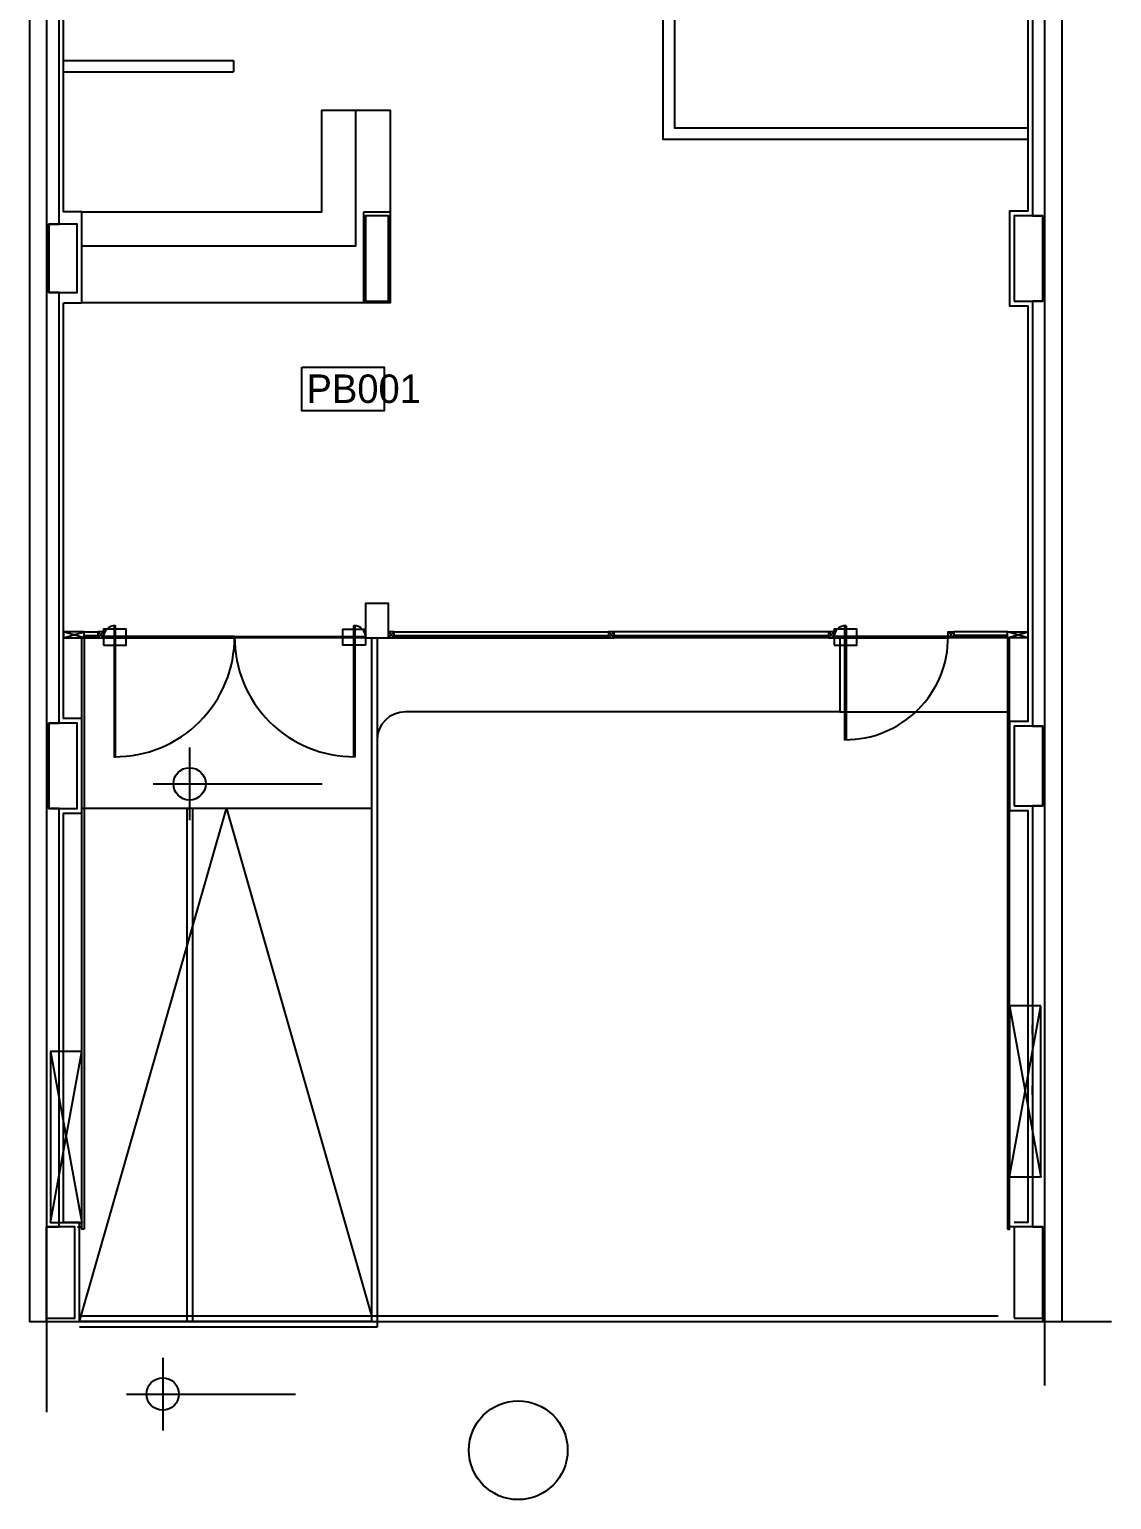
# Model space of a CAD drawing. Header units: millimetres. Extents: x 1473.7 to 1568.7, y 1808.4 to 1881.8.
# Drawn here: x 1489.93 to 1499.42, y 1845.89 to 1858.79 of the extents above; entities that cross this region are included whole.
import ezdxf

# ---------------------------------------------------------------- set-up
doc = ezdxf.new("R2010")
doc.units = ezdxf.units.MM
doc.layers.get('0').update_dxf_attribs({"linetype": 'CONTINUOUS'})
for name, color, linetype in [('0-COTAS-NIVEL', 8, 'CONTINUOUS'), ('0-OBSERVACIONES', 6, 'CONTINUOUS'), ('AR - CARPINTERIA BLINDEX', 150, 'CONTINUOUS'), ('AR - EQUIPA FIJO', 9, 'CONTINUOUS'), ('AR - OBSERVACIONES', 51, 'CONTINUOUS'), ('AR - PROYECCION 1', 2, 'CONTINUOUS'), ('AR - REVOQUE', 8, 'CONTINUOUS'), ('AR - TABIQUE DURLOCK', 2, 'CONTINUOUS'), ('AR - VISTA 1', 8, 'CONTINUOUS'), ('COTAS', 181, 'CONTINUOUS'), ('ES - LINEA OFICIAL', 6, 'CONTINUOUS'), ('ES-COLUMNAS', 5, 'CONTINUOUS'), ('TEXTO', 7, 'CONTINUOUS')]:
    doc.layers.add(name, color=color, linetype=linetype)

# ---------------------------------------------------------------- blocks, each defined once
blk = doc.blocks.new('NIVEL')
at = {"layer": '0-COTAS-NIVEL'}
for p, q in [((0, 0.19519), (0, -0.19519)), ((-0.19519, 0), (0.711572, 0))]:
    blk.add_line(p, q, dxfattribs=at)
blk.add_circle((0, 0), 0.086751, dxfattribs=at)

msp = doc.modelspace()

# ---------------------------------------------------------------- linework, layer by layer
for p, q in [((1490.22825, 1858.518462), (1491.717859, 1858.518462)), ((1491.717859, 1858.518462), (1491.717859, 1858.418462)), ((1490.22825, 1858.418462), (1491.717859, 1858.418462))]:
    msp.add_line(p, q)
at = {"color": 4}
for p, q in [((1491.30825, 1851.953528), (1491.30825, 1847.453528)), ((1491.35825, 1851.953528), (1491.35825, 1847.453528))]:
    msp.add_line(p, q, dxfattribs=at)
for points in [[(1490.40825, 1848.263528), (1490.38825, 1848.263528), (1490.38825, 1853.453528), (1490.40825, 1853.453528)], [(1498.50825, 1848.263528), (1498.52825, 1848.263528), (1498.52825, 1853.453528), (1498.50825, 1853.453528)], [(1498.80325, 1850.223528), (1498.52825, 1850.223528), (1498.52825, 1848.723528), (1498.80325, 1848.723528)], [(1490.38825, 1849.823528), (1490.11325, 1849.823528), (1490.11325, 1848.323528), (1490.38825, 1848.323528)]]:
    msp.add_lwpolyline(points, close=True)
for points in [[(1498.52825, 1848.723528), (1498.80325, 1850.223528)], [(1498.52825, 1850.223528), (1498.80325, 1848.723528)], [(1490.11325, 1848.323528), (1490.38825, 1849.823528)], [(1490.11325, 1849.823528), (1490.38825, 1848.323528)], [(1490.350693, 1848.283528), (1490.38825, 1848.283528)], [(1498.56825, 1848.283528), (1498.52825, 1848.283528)]]:
    msp.add_lwpolyline(points)
at = {"layer": '0-OBSERVACIONES'}
msp.add_lwpolyline([(1492.928249, 1851.953528), (1490.38825, 1851.953528)], dxfattribs=at)
msp.add_circle((1494.216747, 1846.324279), 0.433432, dxfattribs=at)
at = {"layer": 'AR - CARPINTERIA BLINDEX'}
for points in [[(1490.22825, 1853.453528), (1490.40825, 1853.453528), (1490.40825, 1853.503528), (1490.22825, 1853.503528)], [(1490.528278, 1853.463528), (1490.40825, 1853.463528), (1490.40825, 1853.473528), (1490.528278, 1853.473528)], [(1490.528278, 1853.453528), (1490.578278, 1853.453528), (1490.578278, 1853.503528), (1490.528278, 1853.503528)], [(1490.578278, 1853.388528), (1490.778278, 1853.388528), (1490.778278, 1853.528528), (1490.578278, 1853.528528)], [(1490.6733, 1853.558551), (1490.6733, 1852.408579), (1490.6833, 1852.408579), (1490.6833, 1853.558551)], [(1492.87825, 1853.388528), (1492.67825, 1853.388528), (1492.67825, 1853.528528), (1492.87825, 1853.528528)], [(1492.783199, 1853.558551), (1492.783199, 1852.408579), (1492.773199, 1852.408579), (1492.773199, 1853.558551)], [(1493.078249, 1853.453528), (1493.128249, 1853.453528), (1493.128249, 1853.503528), (1493.078249, 1853.503528)], [(1495.008249, 1853.463528), (1493.128249, 1853.463528), (1493.128249, 1853.473528), (1495.008249, 1853.473528)], [(1495.008249, 1853.453528), (1495.058249, 1853.453528), (1495.058249, 1853.503528), (1495.008249, 1853.503528)], [(1496.938249, 1853.463528), (1495.058249, 1853.463528), (1495.058249, 1853.473528), (1496.938249, 1853.473528)], [(1496.938249, 1853.453528), (1496.988249, 1853.453528), (1496.988249, 1853.503528), (1496.938249, 1853.503528)], [(1496.988249, 1853.388528), (1497.188249, 1853.388528), (1497.188249, 1853.528528), (1496.988249, 1853.528528)], [(1497.093249, 1853.558528), (1497.093249, 1852.558528), (1497.083249, 1852.558528), (1497.083249, 1853.558528)], [(1498.038249, 1853.453528), (1497.988249, 1853.453528), (1497.988249, 1853.503528), (1498.038249, 1853.503528)], [(1498.038249, 1853.463528), (1498.50825, 1853.463528), (1498.50825, 1853.473528), (1498.038249, 1853.473528)], [(1498.68825, 1853.453528), (1498.50825, 1853.453528), (1498.50825, 1853.503528), (1498.68825, 1853.503528)], [(1490.578278, 1853.453528), (1491.72825, 1853.453528), (1491.72825, 1853.463528), (1490.578278, 1853.463528)], [(1492.878222, 1853.453528), (1491.72825, 1853.453528), (1491.72825, 1853.463528), (1492.878222, 1853.463528)], [(1496.988249, 1853.453528), (1497.988249, 1853.453528), (1497.988249, 1853.463528), (1496.988249, 1853.463528)]]:
    msp.add_lwpolyline(points, close=True, dxfattribs=at)
for points in [[(1490.40825, 1853.453528), (1490.22825, 1853.503528)], [(1490.22825, 1853.453528), (1490.40825, 1853.503528)], [(1490.40825, 1853.503528), (1490.528278, 1853.503528)], [(1490.578278, 1853.453528), (1490.528278, 1853.503528)], [(1490.528278, 1853.453528), (1490.578278, 1853.503528)], [(1493.128249, 1853.453528), (1493.078249, 1853.503528)], [(1493.078249, 1853.453528), (1493.128249, 1853.503528)], [(1493.128249, 1853.503528), (1495.008249, 1853.503528)], [(1495.058249, 1853.453528), (1495.008249, 1853.503528)], [(1495.008249, 1853.453528), (1495.058249, 1853.503528)], [(1496.938249, 1853.503528), (1495.058249, 1853.503528)], [(1496.988249, 1853.453528), (1496.938249, 1853.503528)], [(1496.938249, 1853.453528), (1496.988249, 1853.503528)], [(1497.988249, 1853.453528), (1498.038249, 1853.503528)], [(1498.038249, 1853.453528), (1497.988249, 1853.503528)], [(1498.50825, 1853.503528), (1498.038249, 1853.503528)], [(1498.50825, 1853.453528), (1498.68825, 1853.503528)], [(1498.68825, 1853.453528), (1498.50825, 1853.503528)], [(1490.40825, 1853.453528), (1490.528278, 1853.453528)], [(1490.6833, 1853.458528), (1490.6733, 1853.458528)], [(1490.6783, 1853.463528), (1490.6783, 1853.453528)], [(1492.77325, 1853.458528), (1492.78325, 1853.458528)], [(1492.77825, 1853.463528), (1492.77825, 1853.453528)], [(1493.128249, 1853.453528), (1495.008249, 1853.453528)], [(1496.938249, 1853.453528), (1495.058249, 1853.453528)], [(1497.093249, 1853.458528), (1497.083249, 1853.458528)], [(1497.088249, 1853.463528), (1497.088249, 1853.453528)], [(1498.50825, 1853.453528), (1498.038249, 1853.453528)]]:
    msp.add_lwpolyline(points, dxfattribs=at)
for centre, radius, start, end in [((1490.678278, 1853.458528), 0.1, 87.134016, 182.865984), ((1492.77825, 1853.458528), 0.1, 357.134016, 92.865984), ((1497.088249, 1853.458528), 0.1, 87.134016, 182.865984), ((1490.6783, 1853.458528), 1.049949, 269.727149, 0.272851), ((1492.778199, 1853.458528), 1.049949, 179.727149, 270.272851), ((1497.088249, 1853.458528), 0.9, 269.681688, 0.318312)]:
    msp.add_arc(centre, radius, start, end, dxfattribs=at)
at = {"layer": 'AR - EQUIPA FIJO'}
for points in [[(1490.38825, 1856.891075), (1492.79325, 1856.891075), (1492.79325, 1858.082092), (1493.09325, 1858.082092), (1493.09325, 1857.191075)], [(1490.38825, 1857.191075), (1492.49325, 1857.191075), (1492.49325, 1858.082092), (1492.79325, 1858.082092)], [(1492.86325, 1856.391075), (1490.38825, 1856.391075)]]:
    msp.add_lwpolyline(points, dxfattribs=at)
at = {"layer": 'AR - OBSERVACIONES'}
for points in [[(1489.92825, 1878.933528), (1489.92825, 1847.453528), (1490.07825, 1847.453528), (1490.07825, 1847.453528), (1490.07825, 1847.453528), (1490.07825, 1847.453528), (1490.078251, 1848.283528), (1490.18825, 1848.283528), (1490.18825, 1851.953528), (1490.09825, 1851.953528), (1490.09825, 1852.703528), (1490.18825, 1852.703528), (1490.18825, 1856.481075), (1490.09825, 1856.481075), (1490.09825, 1857.081075), (1490.18825, 1857.081075), (1490.18825, 1860.968462)], [(1489.92825, 1878.933528), (1489.92825, 1847.453528), (1490.07825, 1847.453528), (1490.07825, 1847.453528), (1490.07825, 1847.453528), (1490.07825, 1847.453528), (1490.078251, 1848.283528), (1490.18825, 1848.283528), (1490.18825, 1851.953528), (1490.09825, 1851.953528), (1490.09825, 1852.703528), (1490.18825, 1852.703528), (1490.18825, 1856.481075), (1490.09825, 1856.481075), (1490.09825, 1857.081075), (1490.18825, 1857.081075), (1490.18825, 1860.968462)], [(1498.72825, 1856.406075), (1498.72825, 1852.678528), (1498.81825, 1852.678528), (1498.81825, 1851.978528), (1498.72825, 1851.978528), (1498.72825, 1848.283528), (1498.81825, 1848.283528), (1498.818251, 1847.553528), (1498.818251, 1847.553528), (1498.818251, 1847.453528), (1498.818251, 1847.453528), (1498.98825, 1847.453528), (1498.98825, 1878.933528)], [(1498.72825, 1856.406075), (1498.72825, 1852.678528), (1498.81825, 1852.678528), (1498.81825, 1851.978528), (1498.72825, 1851.978528), (1498.72825, 1848.283528), (1498.81825, 1848.283528), (1498.818251, 1847.553528), (1498.818251, 1847.553528), (1498.818251, 1847.453528), (1498.818251, 1847.453528), (1498.98825, 1847.453528), (1498.98825, 1878.933528)], [(1498.72825, 1861.068462), (1498.72825, 1857.156075), (1498.81825, 1857.156075), (1498.81825, 1856.406075), (1498.72825, 1856.406075)], [(1498.72825, 1861.068462), (1498.72825, 1857.156075), (1498.81825, 1857.156075), (1498.81825, 1856.406075), (1498.72825, 1856.406075)], [(1490.18825, 1849.975225), (1490.18825, 1850.053403)], [(1490.18825, 1849.975225), (1490.18825, 1850.053403)], [(1498.72825, 1849.975225), (1498.72825, 1850.053403)], [(1498.72825, 1849.441908), (1498.72825, 1849.520087)]]:
    msp.add_lwpolyline(points, dxfattribs=at)
at = {"layer": 'AR - PROYECCION 1'}
msp.add_lwpolyline([(1490.36825, 1847.503528), (1498.42825, 1847.503528)], dxfattribs=at)
at = {"layer": 'AR - REVOQUE'}
for points in [[(1498.68825, 1861.758462), (1498.52825, 1861.758462), (1498.52825, 1860.830936), (1498.68825, 1860.830936), (1498.68825, 1857.196075), (1498.52825, 1857.196075), (1498.52825, 1856.366075), (1498.68825, 1856.366075), (1498.68825, 1852.718528), (1498.52825, 1852.718528), (1498.52825, 1851.938528), (1498.68825, 1851.938528), (1498.68825, 1848.323528), (1498.56825, 1848.323528)], [(1490.228249, 1856.391075), (1490.38825, 1856.391075), (1490.38825, 1857.191075), (1490.22825, 1857.191075), (1490.22825, 1859.418462), (1490.75575, 1859.418462)], [(1490.18825, 1847.453528), (1490.36825, 1847.453528), (1490.36825, 1848.323528), (1490.22825, 1848.323528), (1490.22825, 1851.913528), (1490.38825, 1851.913528), (1490.38825, 1852.743528), (1490.22825, 1852.743528), (1490.22825, 1856.391075)], [(1498.56825, 1848.283528), (1498.56825, 1848.283528)]]:
    msp.add_lwpolyline(points, dxfattribs=at)
msp.add_lwpolyline([(1492.86325, 1857.191075), (1493.09325, 1857.191075), (1493.09325, 1856.391075), (1492.86325, 1856.391075)], close=True, dxfattribs=at)
msp.add_lwpolyline([(1492.86325, 1857.191075), (1493.09325, 1857.191075), (1493.09325, 1856.391075), (1492.86325, 1856.391075)], close=True, dxfattribs=at)
at = {"layer": 'AR - TABIQUE DURLOCK'}
for points in [[(1498.68825, 1857.825841), (1495.488249, 1857.825841), (1495.488249, 1859.683436)], [(1495.588249, 1859.683436), (1495.588249, 1857.925841), (1498.68825, 1857.925841)]]:
    msp.add_lwpolyline(points, dxfattribs=at)
at = {"layer": 'AR - VISTA 1'}
for p, q in [((1492.928249, 1853.453528), (1492.928249, 1847.453528)), ((1492.978249, 1853.453528), (1492.978249, 1852.503382)), ((1497.038249, 1853.453528), (1497.038249, 1852.803528)), ((1497.038249, 1852.803528), (1493.228249, 1852.803528)), ((1492.978249, 1852.553528), (1492.978249, 1847.403528)), ((1492.928249, 1847.453528), (1490.36825, 1847.453528)), ((1492.978249, 1847.403528), (1490.36825, 1847.403528))]:
    msp.add_line(p, q, dxfattribs=at)
for points in [[(1497.038249, 1852.803528), (1498.50825, 1852.803528)], [(1490.36825, 1847.453528), (1491.65825, 1851.953528), (1492.928249, 1847.503528)], [(1492.928249, 1847.453528), (1498.42825, 1847.453528)]]:
    msp.add_lwpolyline(points, dxfattribs=at)
msp.add_arc((1493.228249, 1852.553528), 0.25, 90, 180, dxfattribs=at)
at = {"layer": 'COTAS'}
for p, q in [((1491.898642, 1847.453528), (1492.898642, 1847.453528)), ((1492.643828, 1847.453528), (1492.928249, 1847.453528))]:
    msp.add_line(p, q, dxfattribs=at)
for points in [[(1492.928249, 1852.244825), (1492.928249, 1850.469841)], [(1492.928249, 1850.469841), (1492.928249, 1848.358411)], [(1492.928249, 1848.358411), (1492.928249, 1847.453528)]]:
    msp.add_lwpolyline(points, dxfattribs=at)
at = {"layer": 'ES - LINEA OFICIAL'}
for p, q in [((1490.07825, 1879.799799), (1490.07825, 1846.659277)), ((1498.83825, 1846.892231), (1498.83825, 1879.874962)), ((1490.07825, 1847.453528), (1499.422663, 1847.453528))]:
    msp.add_line(p, q, dxfattribs=at)
at = {"layer": 'ES-COLUMNAS'}
for points in [[(1490.09825, 1856.481075), (1490.34825, 1856.481075), (1490.34825, 1857.081075), (1490.09825, 1857.081075)], [(1492.87825, 1856.406075), (1493.07825, 1856.406075), (1493.07825, 1857.156075), (1492.87825, 1857.156075)], [(1498.56825, 1856.406075), (1498.81825, 1856.406075), (1498.81825, 1857.156075), (1498.56825, 1857.156075)], [(1492.87825, 1853.453528), (1493.07825, 1853.453528), (1493.07825, 1853.753528), (1492.87825, 1853.753528)], [(1490.09825, 1851.953528), (1490.34825, 1851.953528), (1490.34825, 1852.703528), (1490.09825, 1852.703528)], [(1498.56825, 1851.978528), (1498.81825, 1851.978528), (1498.81825, 1852.678528), (1498.56825, 1852.678528)], [(1490.07825, 1847.483528), (1490.32825, 1847.483528), (1490.32825, 1848.283528), (1490.07825, 1848.283528)], [(1498.56825, 1847.483528), (1498.81825, 1847.483528), (1498.81825, 1848.283528), (1498.56825, 1848.283528)]]:
    msp.add_lwpolyline(points, close=True, dxfattribs=at)
at = {"layer": 'TEXTO'}
msp.add_lwpolyline([(1492.318875, 1855.827506), (1493.041023, 1855.827506), (1493.041023, 1855.443099), (1492.318875, 1855.443099)], close=True, dxfattribs=at)

# ---------------------------------------------------------------- block references
at = {"xscale": 1.63529, "yscale": 1.63529}
for p in [(1491.33301, 1852.17083), (1491.097865, 1846.81696)]:
    msp.add_blockref('NIVEL', p, dxfattribs=at)

# ---------------------------------------------------------------- texts
at = {"layer": 'TEXTO'}
msp.add_text('PB001', height=0.25, dxfattribs=at).set_placement((1492.359289, 1855.512981))

doc.saveas('drawing.dxf')
